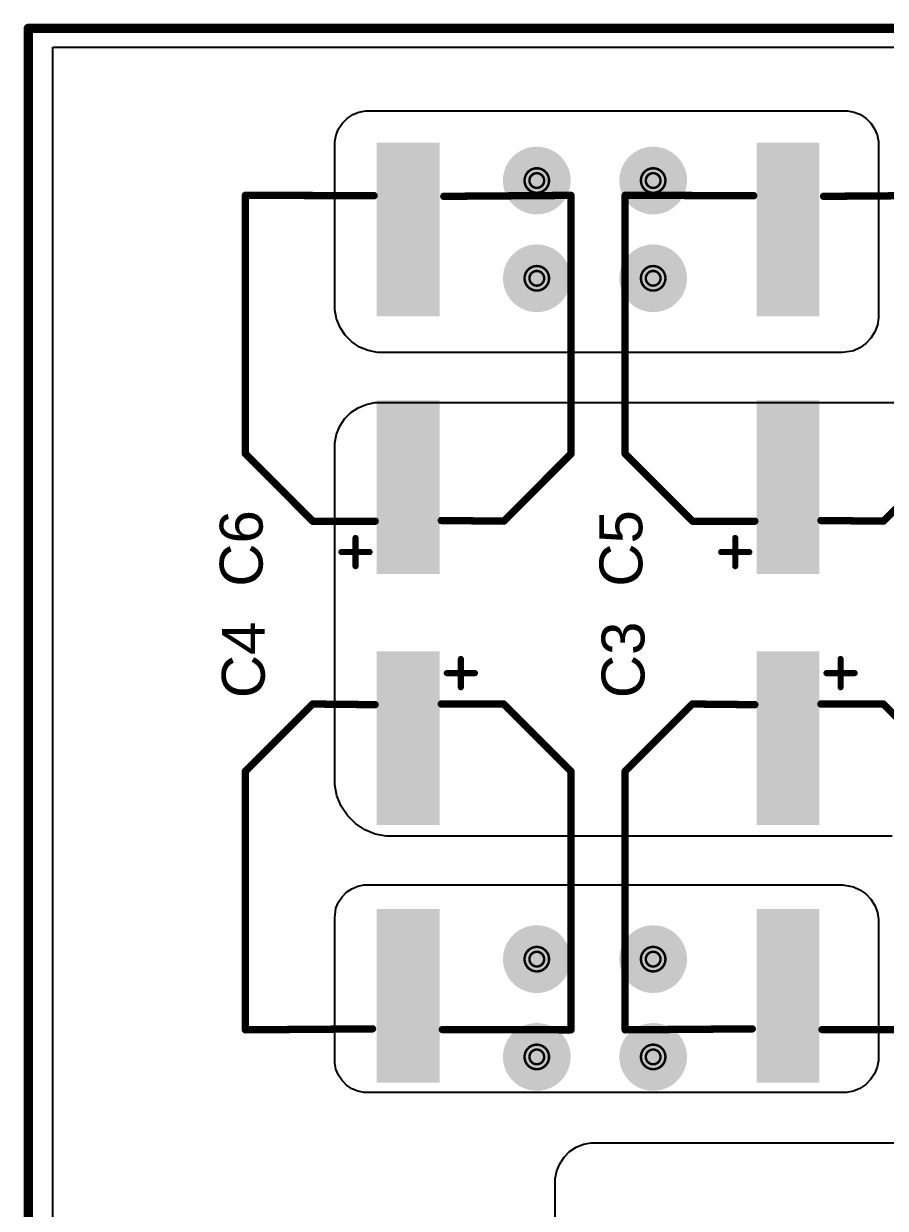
# Model space of a CAD drawing. Header units: inches. Extents: x 0 to 11.2, y -0.2 to 5.5.
# Drawn here: x 0.006 to 0.71, y 1.586 to 2.553 of the extents above; entities that cross this region are included whole.
import ezdxf

# ---------------------------------------------------------------- set-up
doc = ezdxf.new("R2010")
doc.units = ezdxf.units.IN
doc.header["$MEASUREMENT"] = 0
for name, color, linetype in [('Board Outline', 216, 'Continuous'), ('Bottom Layer', 5, 'Continuous'), ('Bottom Solder', 6, 'Continuous'), ('Drill Drawing', 1, 'Continuous'), ('Top Layer', 1, 'Continuous'), ('Top Overlay', 2, 'Continuous'), ('Top Paste', 8, 'Continuous'), ('Top Solder', 216, 'Continuous'), ('Via Holes', 16, 'Continuous')]:
    doc.layers.add(name, color=color, linetype=linetype)
doc.styles.add('Arial', font='', dxfattribs={"height": 0.2})
doc.styles.get('Arial').set_extended_font_data('Arial')

# ---------------------------------------------------------------- blocks, each defined once
blk = doc.blocks.new('EEEFK1E680P_73')
at = {"layer": 'Top Layer'}
for points in [[(-0.17402, 0.02362), (-0.03622, 0.02362), (-0.03622, -0.02362), (-0.17402, -0.02362)], [(0.03622, 0.02362), (0.17402, 0.02362), (0.17402, -0.02362), (0.03622, -0.02362)]]:
    blk.add_hatch(color=1, dxfattribs=at).paths.add_polyline_path(points)
at = {"layer": 'Top Paste'}
for points in [[(-0.17402, 0.02362), (-0.03622, 0.02362), (-0.03622, -0.02362), (-0.17402, -0.02362)], [(0.03622, 0.02362), (0.17402, 0.02362), (0.17402, -0.02362), (0.03622, -0.02362)]]:
    blk.add_hatch(color=8, dxfattribs=at).paths.add_polyline_path(points)
at = {"layer": 'Top Solder'}
for points in [[(-0.17602, 0.02562), (-0.03422, 0.02562), (-0.03422, -0.02562), (-0.17602, -0.02562)], [(0.03422, 0.02562), (0.17602, 0.02562), (0.17602, -0.02562), (0.03422, -0.02562)]]:
    blk.add_hatch(color=216, dxfattribs=at).paths.add_polyline_path(points)
at = {"layer": 'Top Overlay'}
for points in [[(-0.07795, 0.13292, 0.006, 0.006, 0), (-0.13292, 0.07795, 0.006, 0.006, 0)], [(-0.07795, 0.13292, 0.006, 0.006, 0), (0.13292, 0.13292, 0.006, 0.006, 0)], [(0.13292, 0.13292, 0.006, 0.006, 0), (0.13266, 0.02786, 0.006, 0.006, 0)], [(-0.13292, 0.07795, 0.006, 0.006, 0), (-0.13292, 0.027, 0.006, 0.006, 0)], [(-0.15812, 0.0545, 0.005, 0.005, 0), (-0.15812, 0.0315, 0.005, 0.005, 0)], [(-0.16962, 0.043, 0.005, 0.005, 0), (-0.14662, 0.043, 0.005, 0.005, 0)], [(-0.13237, -0.027, 0.006, 0.006, 0), (-0.1329, -0.078, 0.006, 0.006, 0)], [(0.13211, -0.0291, 0.006, 0.006, 0), (0.1329, -0.1329, 0.006, 0.006, 0)], [(-0.1329, -0.078, 0.006, 0.006, 0), (-0.078, -0.1329, 0.006, 0.006, 0)], [(-0.078, -0.1329, 0.006, 0.006, 0), (0.1329, -0.1329, 0.006, 0.006, 0)]]:
    blk.add_lwpolyline(points, format="xyseb", dxfattribs=at)
for points in [[(-0.07945, 0.13292, 0.003, 0.003, 1), (-0.07645, 0.13292, 0.003, 0.003, 1)], [(-0.07945, 0.13292, 0.003, 0.003, 1), (-0.07645, 0.13292, 0.003, 0.003, 1)], [(0.13142, 0.13292, 0.003, 0.003, 1), (0.13442, 0.13292, 0.003, 0.003, 1)], [(0.13142, 0.13292, 0.003, 0.003, 1), (0.13442, 0.13292, 0.003, 0.003, 1)], [(-0.13442, 0.07795, 0.003, 0.003, 1), (-0.13142, 0.07795, 0.003, 0.003, 1)], [(-0.13442, 0.07795, 0.003, 0.003, 1), (-0.13142, 0.07795, 0.003, 0.003, 1)], [(-0.15937, 0.0545, 0.0025, 0.0025, 1), (-0.15687, 0.0545, 0.0025, 0.0025, 1)], [(-0.17087, 0.043, 0.0025, 0.0025, 1), (-0.16837, 0.043, 0.0025, 0.0025, 1)], [(-0.14787, 0.043, 0.0025, 0.0025, 1), (-0.14537, 0.043, 0.0025, 0.0025, 1)], [(-0.15937, 0.0315, 0.0025, 0.0025, 1), (-0.15687, 0.0315, 0.0025, 0.0025, 1)], [(-0.13442, 0.027, 0.003, 0.003, 1), (-0.13142, 0.027, 0.003, 0.003, 1)], [(0.13116, 0.02786, 0.003, 0.003, 1), (0.13416, 0.02786, 0.003, 0.003, 1)], [(-0.13387, -0.027, 0.003, 0.003, 1), (-0.13087, -0.027, 0.003, 0.003, 1)], [(0.13061, -0.0291, 0.003, 0.003, 1), (0.13361, -0.0291, 0.003, 0.003, 1)], [(-0.1344, -0.078, 0.003, 0.003, 1), (-0.1314, -0.078, 0.003, 0.003, 1)], [(-0.1344, -0.078, 0.003, 0.003, 1), (-0.1314, -0.078, 0.003, 0.003, 1)], [(-0.0795, -0.1329, 0.003, 0.003, 1), (-0.0765, -0.1329, 0.003, 0.003, 1)], [(-0.0795, -0.1329, 0.003, 0.003, 1), (-0.0765, -0.1329, 0.003, 0.003, 1)], [(0.1314, -0.1329, 0.003, 0.003, 1), (0.1344, -0.1329, 0.003, 0.003, 1)], [(0.1314, -0.1329, 0.003, 0.003, 1), (0.1344, -0.1329, 0.003, 0.003, 1)]]:
    blk.add_lwpolyline(points, format="xyseb", close=True, dxfattribs=at)
blk = doc.blocks.new('EEEFK1E680P_74')
at = {"layer": 'Top Layer'}
for points in [[(-0.17402, 0.02362), (-0.03622, 0.02362), (-0.03622, -0.02362), (-0.17402, -0.02362)], [(0.03622, 0.02362), (0.17402, 0.02362), (0.17402, -0.02362), (0.03622, -0.02362)]]:
    blk.add_hatch(color=1, dxfattribs=at).paths.add_polyline_path(points)
at = {"layer": 'Top Paste'}
for points in [[(-0.17402, 0.02362), (-0.03622, 0.02362), (-0.03622, -0.02362), (-0.17402, -0.02362)], [(0.03622, 0.02362), (0.17402, 0.02362), (0.17402, -0.02362), (0.03622, -0.02362)]]:
    blk.add_hatch(color=8, dxfattribs=at).paths.add_polyline_path(points)
at = {"layer": 'Top Solder'}
for points in [[(-0.17602, 0.02562), (-0.03422, 0.02562), (-0.03422, -0.02562), (-0.17602, -0.02562)], [(0.03422, 0.02562), (0.17602, 0.02562), (0.17602, -0.02562), (0.03422, -0.02562)]]:
    blk.add_hatch(color=216, dxfattribs=at).paths.add_polyline_path(points)
at = {"layer": 'Top Overlay'}
for points in [[(-0.07795, 0.13292, 0.006, 0.006, 0), (-0.13292, 0.07795, 0.006, 0.006, 0)], [(-0.07795, 0.13292, 0.006, 0.006, 0), (0.13292, 0.13292, 0.006, 0.006, 0)], [(0.13292, 0.13292, 0.006, 0.006, 0), (0.13266, 0.02786, 0.006, 0.006, 0)], [(-0.13292, 0.07795, 0.006, 0.006, 0), (-0.13292, 0.027, 0.006, 0.006, 0)], [(-0.15812, 0.0545, 0.005, 0.005, 0), (-0.15812, 0.0315, 0.005, 0.005, 0)], [(-0.16962, 0.043, 0.005, 0.005, 0), (-0.14662, 0.043, 0.005, 0.005, 0)], [(-0.13237, -0.027, 0.006, 0.006, 0), (-0.1329, -0.078, 0.006, 0.006, 0)], [(0.13211, -0.0291, 0.006, 0.006, 0), (0.1329, -0.1329, 0.006, 0.006, 0)], [(-0.1329, -0.078, 0.006, 0.006, 0), (-0.078, -0.1329, 0.006, 0.006, 0)], [(-0.078, -0.1329, 0.006, 0.006, 0), (0.1329, -0.1329, 0.006, 0.006, 0)]]:
    blk.add_lwpolyline(points, format="xyseb", dxfattribs=at)
for points in [[(-0.07945, 0.13292, 0.003, 0.003, 1), (-0.07645, 0.13292, 0.003, 0.003, 1)], [(-0.07945, 0.13292, 0.003, 0.003, 1), (-0.07645, 0.13292, 0.003, 0.003, 1)], [(0.13142, 0.13292, 0.003, 0.003, 1), (0.13442, 0.13292, 0.003, 0.003, 1)], [(0.13142, 0.13292, 0.003, 0.003, 1), (0.13442, 0.13292, 0.003, 0.003, 1)], [(-0.13442, 0.07795, 0.003, 0.003, 1), (-0.13142, 0.07795, 0.003, 0.003, 1)], [(-0.13442, 0.07795, 0.003, 0.003, 1), (-0.13142, 0.07795, 0.003, 0.003, 1)], [(-0.15937, 0.0545, 0.0025, 0.0025, 1), (-0.15687, 0.0545, 0.0025, 0.0025, 1)], [(-0.17087, 0.043, 0.0025, 0.0025, 1), (-0.16837, 0.043, 0.0025, 0.0025, 1)], [(-0.14787, 0.043, 0.0025, 0.0025, 1), (-0.14537, 0.043, 0.0025, 0.0025, 1)], [(-0.15937, 0.0315, 0.0025, 0.0025, 1), (-0.15687, 0.0315, 0.0025, 0.0025, 1)], [(-0.13442, 0.027, 0.003, 0.003, 1), (-0.13142, 0.027, 0.003, 0.003, 1)], [(0.13116, 0.02786, 0.003, 0.003, 1), (0.13416, 0.02786, 0.003, 0.003, 1)], [(-0.13387, -0.027, 0.003, 0.003, 1), (-0.13087, -0.027, 0.003, 0.003, 1)], [(0.13061, -0.0291, 0.003, 0.003, 1), (0.13361, -0.0291, 0.003, 0.003, 1)], [(-0.1344, -0.078, 0.003, 0.003, 1), (-0.1314, -0.078, 0.003, 0.003, 1)], [(-0.1344, -0.078, 0.003, 0.003, 1), (-0.1314, -0.078, 0.003, 0.003, 1)], [(-0.0795, -0.1329, 0.003, 0.003, 1), (-0.0765, -0.1329, 0.003, 0.003, 1)], [(-0.0795, -0.1329, 0.003, 0.003, 1), (-0.0765, -0.1329, 0.003, 0.003, 1)], [(0.1314, -0.1329, 0.003, 0.003, 1), (0.1344, -0.1329, 0.003, 0.003, 1)], [(0.1314, -0.1329, 0.003, 0.003, 1), (0.1344, -0.1329, 0.003, 0.003, 1)]]:
    blk.add_lwpolyline(points, format="xyseb", close=True, dxfattribs=at)
blk = doc.blocks.new('EEEFK1E680P_75')
at = {"layer": 'Top Layer'}
for points in [[(-0.17402, 0.02362), (-0.03622, 0.02362), (-0.03622, -0.02362), (-0.17402, -0.02362)], [(0.03622, 0.02362), (0.17402, 0.02362), (0.17402, -0.02362), (0.03622, -0.02362)]]:
    blk.add_hatch(color=1, dxfattribs=at).paths.add_polyline_path(points)
at = {"layer": 'Top Paste'}
for points in [[(-0.17402, 0.02362), (-0.03622, 0.02362), (-0.03622, -0.02362), (-0.17402, -0.02362)], [(0.03622, 0.02362), (0.17402, 0.02362), (0.17402, -0.02362), (0.03622, -0.02362)]]:
    blk.add_hatch(color=8, dxfattribs=at).paths.add_polyline_path(points)
at = {"layer": 'Top Solder'}
for points in [[(-0.17602, 0.02562), (-0.03422, 0.02562), (-0.03422, -0.02562), (-0.17602, -0.02562)], [(0.03422, 0.02562), (0.17602, 0.02562), (0.17602, -0.02562), (0.03422, -0.02562)]]:
    blk.add_hatch(color=216, dxfattribs=at).paths.add_polyline_path(points)
at = {"layer": 'Top Overlay'}
for points in [[(-0.13292, 0.07795, 0.006, 0.006, 0), (-0.07795, 0.13292, 0.006, 0.006, 0)], [(0.13292, 0.13292, 0.006, 0.006, 0), (-0.07795, 0.13292, 0.006, 0.006, 0)], [(0.13266, 0.02786, 0.006, 0.006, 0), (0.13292, 0.13292, 0.006, 0.006, 0)], [(-0.13292, 0.027, 0.006, 0.006, 0), (-0.13292, 0.07795, 0.006, 0.006, 0)], [(-0.15812, 0.0315, 0.005, 0.005, 0), (-0.15812, 0.0545, 0.005, 0.005, 0)], [(-0.14662, 0.043, 0.005, 0.005, 0), (-0.16962, 0.043, 0.005, 0.005, 0)], [(-0.1329, -0.078, 0.006, 0.006, 0), (-0.13237, -0.027, 0.006, 0.006, 0)], [(0.1329, -0.1329, 0.006, 0.006, 0), (0.13211, -0.0291, 0.006, 0.006, 0)], [(-0.078, -0.1329, 0.006, 0.006, 0), (-0.1329, -0.078, 0.006, 0.006, 0)], [(0.1329, -0.1329, 0.006, 0.006, 0), (-0.078, -0.1329, 0.006, 0.006, 0)]]:
    blk.add_lwpolyline(points, format="xyseb", dxfattribs=at)
for points in [[(-0.07945, 0.13292, 0.003, 0.003, 1), (-0.07645, 0.13292, 0.003, 0.003, 1)], [(-0.07945, 0.13292, 0.003, 0.003, 1), (-0.07645, 0.13292, 0.003, 0.003, 1)], [(0.13142, 0.13292, 0.003, 0.003, 1), (0.13442, 0.13292, 0.003, 0.003, 1)], [(0.13142, 0.13292, 0.003, 0.003, 1), (0.13442, 0.13292, 0.003, 0.003, 1)], [(-0.13442, 0.07795, 0.003, 0.003, 1), (-0.13142, 0.07795, 0.003, 0.003, 1)], [(-0.13442, 0.07795, 0.003, 0.003, 1), (-0.13142, 0.07795, 0.003, 0.003, 1)], [(-0.15937, 0.0545, 0.0025, 0.0025, 1), (-0.15687, 0.0545, 0.0025, 0.0025, 1)], [(-0.17087, 0.043, 0.0025, 0.0025, 1), (-0.16837, 0.043, 0.0025, 0.0025, 1)], [(-0.14787, 0.043, 0.0025, 0.0025, 1), (-0.14537, 0.043, 0.0025, 0.0025, 1)], [(-0.15937, 0.0315, 0.0025, 0.0025, 1), (-0.15687, 0.0315, 0.0025, 0.0025, 1)], [(-0.13442, 0.027, 0.003, 0.003, 1), (-0.13142, 0.027, 0.003, 0.003, 1)], [(0.13116, 0.02786, 0.003, 0.003, 1), (0.13416, 0.02786, 0.003, 0.003, 1)], [(-0.13387, -0.027, 0.003, 0.003, 1), (-0.13087, -0.027, 0.003, 0.003, 1)], [(0.13061, -0.0291, 0.003, 0.003, 1), (0.13361, -0.0291, 0.003, 0.003, 1)], [(-0.1344, -0.078, 0.003, 0.003, 1), (-0.1314, -0.078, 0.003, 0.003, 1)], [(-0.1344, -0.078, 0.003, 0.003, 1), (-0.1314, -0.078, 0.003, 0.003, 1)], [(-0.0795, -0.1329, 0.003, 0.003, 1), (-0.0765, -0.1329, 0.003, 0.003, 1)], [(-0.0795, -0.1329, 0.003, 0.003, 1), (-0.0765, -0.1329, 0.003, 0.003, 1)], [(0.1314, -0.1329, 0.003, 0.003, 1), (0.1344, -0.1329, 0.003, 0.003, 1)], [(0.1314, -0.1329, 0.003, 0.003, 1), (0.1344, -0.1329, 0.003, 0.003, 1)]]:
    blk.add_lwpolyline(points, format="xyseb", close=True, dxfattribs=at)
blk = doc.blocks.new('EEEFK1E680P_76')
at = {"layer": 'Top Layer'}
for points in [[(-0.17402, 0.02362), (-0.03622, 0.02362), (-0.03622, -0.02362), (-0.17402, -0.02362)], [(0.03622, 0.02362), (0.17402, 0.02362), (0.17402, -0.02362), (0.03622, -0.02362)]]:
    blk.add_hatch(color=1, dxfattribs=at).paths.add_polyline_path(points)
at = {"layer": 'Top Paste'}
for points in [[(-0.17402, 0.02362), (-0.03622, 0.02362), (-0.03622, -0.02362), (-0.17402, -0.02362)], [(0.03622, 0.02362), (0.17402, 0.02362), (0.17402, -0.02362), (0.03622, -0.02362)]]:
    blk.add_hatch(color=8, dxfattribs=at).paths.add_polyline_path(points)
at = {"layer": 'Top Solder'}
for points in [[(-0.17602, 0.02562), (-0.03422, 0.02562), (-0.03422, -0.02562), (-0.17602, -0.02562)], [(0.03422, 0.02562), (0.17602, 0.02562), (0.17602, -0.02562), (0.03422, -0.02562)]]:
    blk.add_hatch(color=216, dxfattribs=at).paths.add_polyline_path(points)
at = {"layer": 'Top Overlay'}
for points in [[(-0.13292, 0.07795, 0.006, 0.006, 0), (-0.07795, 0.13292, 0.006, 0.006, 0)], [(0.13292, 0.13292, 0.006, 0.006, 0), (-0.07795, 0.13292, 0.006, 0.006, 0)], [(0.13266, 0.02786, 0.006, 0.006, 0), (0.13292, 0.13292, 0.006, 0.006, 0)], [(-0.13292, 0.027, 0.006, 0.006, 0), (-0.13292, 0.07795, 0.006, 0.006, 0)], [(-0.15812, 0.0315, 0.005, 0.005, 0), (-0.15812, 0.0545, 0.005, 0.005, 0)], [(-0.14662, 0.043, 0.005, 0.005, 0), (-0.16962, 0.043, 0.005, 0.005, 0)], [(-0.1329, -0.078, 0.006, 0.006, 0), (-0.13237, -0.027, 0.006, 0.006, 0)], [(0.1329, -0.1329, 0.006, 0.006, 0), (0.13211, -0.0291, 0.006, 0.006, 0)], [(-0.078, -0.1329, 0.006, 0.006, 0), (-0.1329, -0.078, 0.006, 0.006, 0)], [(0.1329, -0.1329, 0.006, 0.006, 0), (-0.078, -0.1329, 0.006, 0.006, 0)]]:
    blk.add_lwpolyline(points, format="xyseb", dxfattribs=at)
for points in [[(-0.07945, 0.13292, 0.003, 0.003, 1), (-0.07645, 0.13292, 0.003, 0.003, 1)], [(-0.07945, 0.13292, 0.003, 0.003, 1), (-0.07645, 0.13292, 0.003, 0.003, 1)], [(0.13142, 0.13292, 0.003, 0.003, 1), (0.13442, 0.13292, 0.003, 0.003, 1)], [(0.13142, 0.13292, 0.003, 0.003, 1), (0.13442, 0.13292, 0.003, 0.003, 1)], [(-0.13442, 0.07795, 0.003, 0.003, 1), (-0.13142, 0.07795, 0.003, 0.003, 1)], [(-0.13442, 0.07795, 0.003, 0.003, 1), (-0.13142, 0.07795, 0.003, 0.003, 1)], [(-0.15937, 0.0545, 0.0025, 0.0025, 1), (-0.15687, 0.0545, 0.0025, 0.0025, 1)], [(-0.17087, 0.043, 0.0025, 0.0025, 1), (-0.16837, 0.043, 0.0025, 0.0025, 1)], [(-0.14787, 0.043, 0.0025, 0.0025, 1), (-0.14537, 0.043, 0.0025, 0.0025, 1)], [(-0.15937, 0.0315, 0.0025, 0.0025, 1), (-0.15687, 0.0315, 0.0025, 0.0025, 1)], [(-0.13442, 0.027, 0.003, 0.003, 1), (-0.13142, 0.027, 0.003, 0.003, 1)], [(0.13116, 0.02786, 0.003, 0.003, 1), (0.13416, 0.02786, 0.003, 0.003, 1)], [(-0.13387, -0.027, 0.003, 0.003, 1), (-0.13087, -0.027, 0.003, 0.003, 1)], [(0.13061, -0.0291, 0.003, 0.003, 1), (0.13361, -0.0291, 0.003, 0.003, 1)], [(-0.1344, -0.078, 0.003, 0.003, 1), (-0.1314, -0.078, 0.003, 0.003, 1)], [(-0.1344, -0.078, 0.003, 0.003, 1), (-0.1314, -0.078, 0.003, 0.003, 1)], [(-0.0795, -0.1329, 0.003, 0.003, 1), (-0.0765, -0.1329, 0.003, 0.003, 1)], [(-0.0795, -0.1329, 0.003, 0.003, 1), (-0.0765, -0.1329, 0.003, 0.003, 1)], [(0.1314, -0.1329, 0.003, 0.003, 1), (0.1344, -0.1329, 0.003, 0.003, 1)], [(0.1314, -0.1329, 0.003, 0.003, 1), (0.1344, -0.1329, 0.003, 0.003, 1)]]:
    blk.add_lwpolyline(points, format="xyseb", close=True, dxfattribs=at)

msp = doc.modelspace()

# ---------------------------------------------------------------- hatches: boundary and pattern name
at = {"layer": 'Bottom Layer'}
h = msp.add_hatch(color=5, dxfattribs=at)
edge = h.paths.add_edge_path()
edge.add_arc((0.425, 2.425), 0.02362, 0, 360)
h = msp.add_hatch(color=5, dxfattribs=at)
edge = h.paths.add_edge_path()
edge.add_arc((0.52, 2.425), 0.02362, 0, 360)
h = msp.add_hatch(color=5, dxfattribs=at)
edge = h.paths.add_edge_path()
edge.add_arc((0.425, 2.34524), 0.02362, 0, 360)
h = msp.add_hatch(color=5, dxfattribs=at)
edge = h.paths.add_edge_path()
edge.add_arc((0.52, 2.34524), 0.02362, 0, 360)
h = msp.add_hatch(color=5, dxfattribs=at)
edge = h.paths.add_edge_path()
edge.add_arc((0.425, 1.78976), 0.02362, 0, 360)
h = msp.add_hatch(color=5, dxfattribs=at)
edge = h.paths.add_edge_path()
edge.add_arc((0.52, 1.78976), 0.02362, 0, 360)
h = msp.add_hatch(color=5, dxfattribs=at)
edge = h.paths.add_edge_path()
edge.add_arc((0.425, 1.71), 0.02362, 0, 360)
h = msp.add_hatch(color=5, dxfattribs=at)
edge = h.paths.add_edge_path()
edge.add_arc((0.52, 1.71), 0.02362, 0, 360)
at = {"layer": 'Bottom Solder'}
h = msp.add_hatch(color=6, dxfattribs=at)
edge = h.paths.add_edge_path()
edge.add_arc((0.425, 2.425), 0.02762, 0, 360)
h = msp.add_hatch(color=6, dxfattribs=at)
edge = h.paths.add_edge_path()
edge.add_arc((0.52, 2.425), 0.02762, 0, 360)
h = msp.add_hatch(color=6, dxfattribs=at)
edge = h.paths.add_edge_path()
edge.add_arc((0.425, 2.34524), 0.02762, 0, 360)
h = msp.add_hatch(color=6, dxfattribs=at)
edge = h.paths.add_edge_path()
edge.add_arc((0.52, 2.34524), 0.02762, 0, 360)
h = msp.add_hatch(color=6, dxfattribs=at)
edge = h.paths.add_edge_path()
edge.add_arc((0.425, 1.78976), 0.02762, 0, 360)
h = msp.add_hatch(color=6, dxfattribs=at)
edge = h.paths.add_edge_path()
edge.add_arc((0.52, 1.78976), 0.02762, 0, 360)
h = msp.add_hatch(color=6, dxfattribs=at)
edge = h.paths.add_edge_path()
edge.add_arc((0.425, 1.71), 0.02762, 0, 360)
h = msp.add_hatch(color=6, dxfattribs=at)
edge = h.paths.add_edge_path()
edge.add_arc((0.52, 1.71), 0.02762, 0, 360)
at = {"layer": 'Top Layer'}
h = msp.add_hatch(color=1, dxfattribs=at)
edge = h.paths.add_edge_path()
edge.add_arc((0.425, 2.425), 0.02362, 0, 360)
h = msp.add_hatch(color=1, dxfattribs=at)
edge = h.paths.add_edge_path()
edge.add_arc((0.52, 2.425), 0.02362, 0, 360)
h = msp.add_hatch(color=1, dxfattribs=at)
edge = h.paths.add_edge_path()
edge.add_arc((0.425, 2.34524), 0.02362, 0, 360)
h = msp.add_hatch(color=1, dxfattribs=at)
edge = h.paths.add_edge_path()
edge.add_arc((0.52, 2.34524), 0.02362, 0, 360)
h = msp.add_hatch(color=1, dxfattribs=at)
edge = h.paths.add_edge_path()
edge.add_arc((0.425, 1.78976), 0.02362, 0, 360)
h = msp.add_hatch(color=1, dxfattribs=at)
edge = h.paths.add_edge_path()
edge.add_arc((0.52, 1.78976), 0.02362, 0, 360)
h = msp.add_hatch(color=1, dxfattribs=at)
edge = h.paths.add_edge_path()
edge.add_arc((0.425, 1.71), 0.02362, 0, 360)
h = msp.add_hatch(color=1, dxfattribs=at)
edge = h.paths.add_edge_path()
edge.add_arc((0.52, 1.71), 0.02362, 0, 360)
at = {"layer": 'Top Solder'}
h = msp.add_hatch(color=216, dxfattribs=at)
edge = h.paths.add_edge_path()
edge.add_arc((0.425, 2.425), 0.02762, 0, 360)
h = msp.add_hatch(color=216, dxfattribs=at)
edge = h.paths.add_edge_path()
edge.add_arc((0.52, 2.425), 0.02762, 0, 360)
h = msp.add_hatch(color=216, dxfattribs=at)
edge = h.paths.add_edge_path()
edge.add_arc((0.425, 2.34524), 0.02762, 0, 360)
h = msp.add_hatch(color=216, dxfattribs=at)
edge = h.paths.add_edge_path()
edge.add_arc((0.52, 2.34524), 0.02762, 0, 360)
h = msp.add_hatch(color=216, dxfattribs=at)
edge = h.paths.add_edge_path()
edge.add_arc((0.425, 1.78976), 0.02762, 0, 360)
h = msp.add_hatch(color=216, dxfattribs=at)
edge = h.paths.add_edge_path()
edge.add_arc((0.52, 1.78976), 0.02762, 0, 360)
h = msp.add_hatch(color=216, dxfattribs=at)
edge = h.paths.add_edge_path()
edge.add_arc((0.425, 1.71), 0.02762, 0, 360)
h = msp.add_hatch(color=216, dxfattribs=at)
edge = h.paths.add_edge_path()
edge.add_arc((0.52, 1.71), 0.02762, 0, 360)
at = {"layer": 'Via Holes'}
h = msp.add_hatch(color=7, dxfattribs=at)
edge = h.paths.add_edge_path()
edge.add_arc((0.425, 2.425), 0.01181, 0, 360)
h = msp.add_hatch(color=7, dxfattribs=at)
edge = h.paths.add_edge_path()
edge.add_arc((0.52, 2.425), 0.01181, 0, 360)
h = msp.add_hatch(color=7, dxfattribs=at)
edge = h.paths.add_edge_path()
edge.add_arc((0.425, 2.34524), 0.01181, 0, 360)
h = msp.add_hatch(color=7, dxfattribs=at)
edge = h.paths.add_edge_path()
edge.add_arc((0.52, 2.34524), 0.01181, 0, 360)
h = msp.add_hatch(color=7, dxfattribs=at)
edge = h.paths.add_edge_path()
edge.add_arc((0.425, 1.78976), 0.01181, 0, 360)
h = msp.add_hatch(color=7, dxfattribs=at)
edge = h.paths.add_edge_path()
edge.add_arc((0.52, 1.78976), 0.01181, 0, 360)
h = msp.add_hatch(color=7, dxfattribs=at)
edge = h.paths.add_edge_path()
edge.add_arc((0.425, 1.71), 0.01181, 0, 360)
h = msp.add_hatch(color=7, dxfattribs=at)
edge = h.paths.add_edge_path()
edge.add_arc((0.52, 1.71), 0.01181, 0, 360)

# ---------------------------------------------------------------- linework, layer by layer
at = {"layer": 'Board Outline'}
for points in [[(0.00984, 2.54921, 0.0075, 0.0075, 0), (4.32087, 2.54921, 0.0075, 0.0075, 0)], [(0.00984, 0.00984, 0.0075, 0.0075, 0), (0.00984, 2.54921, 0.0075, 0.0075, 0)]]:
    msp.add_lwpolyline(points, format="xyseb", dxfattribs=at)
msp.add_lwpolyline([(0.00797, 2.54921, 0.00375, 0.00375, 1), (0.01172, 2.54921, 0.00375, 0.00375, 1)], format="xyseb", close=True, dxfattribs=at)
msp.add_lwpolyline([(0.00797, 2.54921, 0.00375, 0.00375, 1), (0.01172, 2.54921, 0.00375, 0.00375, 1)], format="xyseb", close=True, dxfattribs=at)
at = {"layer": 'Bottom Layer'}
for p, q in [((0.03, 0.66626), (0.03, 2.53392)), ((0.03, 2.53392), (1.56598, 2.53392))]:
    msp.add_line(p, q, dxfattribs=at)
at = {"layer": 'Drill Drawing'}
for points in [[(0.435, 2.425, 0.002, 0.002, 1), (0.415, 2.425, 0.002, 0.002, 1)], [(0.53, 2.425, 0.002, 0.002, 1), (0.51, 2.425, 0.002, 0.002, 1)], [(0.4145, 2.425, 0.001, 0.001, 1), (0.4155, 2.425, 0.001, 0.001, 1)], [(0.431, 2.425, 0.002, 0.002, 1), (0.419, 2.425, 0.002, 0.002, 1)], [(0.4185, 2.425, 0.001, 0.001, 1), (0.4195, 2.425, 0.001, 0.001, 1)], [(0.4305, 2.425, 0.001, 0.001, 1), (0.4315, 2.425, 0.001, 0.001, 1)], [(0.4345, 2.425, 0.001, 0.001, 1), (0.4355, 2.425, 0.001, 0.001, 1)], [(0.5095, 2.425, 0.001, 0.001, 1), (0.5105, 2.425, 0.001, 0.001, 1)], [(0.526, 2.425, 0.002, 0.002, 1), (0.514, 2.425, 0.002, 0.002, 1)], [(0.5135, 2.425, 0.001, 0.001, 1), (0.5145, 2.425, 0.001, 0.001, 1)], [(0.5255, 2.425, 0.001, 0.001, 1), (0.5265, 2.425, 0.001, 0.001, 1)], [(0.5295, 2.425, 0.001, 0.001, 1), (0.5305, 2.425, 0.001, 0.001, 1)], [(0.435, 2.34524, 0.002, 0.002, 1), (0.415, 2.34524, 0.002, 0.002, 1)], [(0.431, 2.34524, 0.002, 0.002, 1), (0.419, 2.34524, 0.002, 0.002, 1)], [(0.53, 2.34524, 0.002, 0.002, 1), (0.51, 2.34524, 0.002, 0.002, 1)], [(0.526, 2.34524, 0.002, 0.002, 1), (0.514, 2.34524, 0.002, 0.002, 1)], [(0.4145, 2.34524, 0.001, 0.001, 1), (0.4155, 2.34524, 0.001, 0.001, 1)], [(0.4185, 2.34524, 0.001, 0.001, 1), (0.4195, 2.34524, 0.001, 0.001, 1)], [(0.4305, 2.34524, 0.001, 0.001, 1), (0.4315, 2.34524, 0.001, 0.001, 1)], [(0.4345, 2.34524, 0.001, 0.001, 1), (0.4355, 2.34524, 0.001, 0.001, 1)], [(0.5095, 2.34524, 0.001, 0.001, 1), (0.5105, 2.34524, 0.001, 0.001, 1)], [(0.5135, 2.34524, 0.001, 0.001, 1), (0.5145, 2.34524, 0.001, 0.001, 1)], [(0.5255, 2.34524, 0.001, 0.001, 1), (0.5265, 2.34524, 0.001, 0.001, 1)], [(0.5295, 2.34524, 0.001, 0.001, 1), (0.5305, 2.34524, 0.001, 0.001, 1)], [(0.435, 1.78976, 0.002, 0.002, 1), (0.415, 1.78976, 0.002, 0.002, 1)], [(0.53, 1.78976, 0.002, 0.002, 1), (0.51, 1.78976, 0.002, 0.002, 1)], [(0.4145, 1.78976, 0.001, 0.001, 1), (0.4155, 1.78976, 0.001, 0.001, 1)], [(0.431, 1.78976, 0.002, 0.002, 1), (0.419, 1.78976, 0.002, 0.002, 1)], [(0.4185, 1.78976, 0.001, 0.001, 1), (0.4195, 1.78976, 0.001, 0.001, 1)], [(0.4305, 1.78976, 0.001, 0.001, 1), (0.4315, 1.78976, 0.001, 0.001, 1)], [(0.4345, 1.78976, 0.001, 0.001, 1), (0.4355, 1.78976, 0.001, 0.001, 1)], [(0.5095, 1.78976, 0.001, 0.001, 1), (0.5105, 1.78976, 0.001, 0.001, 1)], [(0.526, 1.78976, 0.002, 0.002, 1), (0.514, 1.78976, 0.002, 0.002, 1)], [(0.5135, 1.78976, 0.001, 0.001, 1), (0.5145, 1.78976, 0.001, 0.001, 1)], [(0.5255, 1.78976, 0.001, 0.001, 1), (0.5265, 1.78976, 0.001, 0.001, 1)], [(0.5295, 1.78976, 0.001, 0.001, 1), (0.5305, 1.78976, 0.001, 0.001, 1)], [(0.435, 1.71, 0.002, 0.002, 1), (0.415, 1.71, 0.002, 0.002, 1)], [(0.53, 1.71, 0.002, 0.002, 1), (0.51, 1.71, 0.002, 0.002, 1)], [(0.4145, 1.71, 0.001, 0.001, 1), (0.4155, 1.71, 0.001, 0.001, 1)], [(0.431, 1.71, 0.002, 0.002, 1), (0.419, 1.71, 0.002, 0.002, 1)], [(0.4185, 1.71, 0.001, 0.001, 1), (0.4195, 1.71, 0.001, 0.001, 1)], [(0.4305, 1.71, 0.001, 0.001, 1), (0.4315, 1.71, 0.001, 0.001, 1)], [(0.4345, 1.71, 0.001, 0.001, 1), (0.4355, 1.71, 0.001, 0.001, 1)], [(0.5095, 1.71, 0.001, 0.001, 1), (0.5105, 1.71, 0.001, 0.001, 1)], [(0.526, 1.71, 0.002, 0.002, 1), (0.514, 1.71, 0.002, 0.002, 1)], [(0.5135, 1.71, 0.001, 0.001, 1), (0.5145, 1.71, 0.001, 0.001, 1)], [(0.5255, 1.71, 0.001, 0.001, 1), (0.5265, 1.71, 0.001, 0.001, 1)], [(0.5295, 1.71, 0.001, 0.001, 1), (0.5305, 1.71, 0.001, 0.001, 1)]]:
    msp.add_lwpolyline(points, format="xyseb", close=True, dxfattribs=at)
at = {"layer": 'Top Layer'}
for p, q in [((0.26624, 2.47184), (0.27014, 2.47573)), ((0.27014, 2.47573), (0.27472, 2.47879)), ((0.27472, 2.47879), (0.2798, 2.4809)), ((0.2798, 2.4809), (0.28521, 2.48197)), ((0.28521, 2.48197), (0.67875, 2.48197)), ((0.67875, 2.48197), (0.68415, 2.4809)), ((0.68415, 2.4809), (0.68924, 2.47879)), ((0.68924, 2.47879), (0.69382, 2.47573)), ((0.69382, 2.47573), (0.69772, 2.47184)), ((0.26107, 2.46217), (0.26318, 2.46726)), ((0.26318, 2.46726), (0.26624, 2.47184)), ((0.69772, 2.47184), (0.70078, 2.46726)), ((0.70078, 2.46726), (0.70288, 2.46217)), ((0.26, 2.45677), (0.26107, 2.46217)), ((0.26, 2.45402), (0.26, 2.45677)), ((0.70288, 2.46217), (0.70396, 2.45677)), ((0.70396, 2.45677), (0.70396, 2.31594)), ((0.26002, 2.41), (0.26, 2.45402)), ((0.26002, 2.32332), (0.26002, 2.41)), ((0.26002, 2.31952), (0.26002, 2.32332)), ((0.2615, 2.31206), (0.26002, 2.31952)), ((0.26441, 2.30504), (0.2615, 2.31206)), ((0.70405, 2.31296), (0.70307, 2.30708)), ((0.70396, 2.31594), (0.70405, 2.31296)), ((0.26864, 2.29872), (0.26441, 2.30504)), ((0.70096, 2.30149), (0.6978, 2.29643)), ((0.70307, 2.30708), (0.70096, 2.30149)), ((0.27401, 2.29334), (0.26864, 2.29872)), ((0.28034, 2.28912), (0.27401, 2.29334)), ((0.69371, 2.29208), (0.68885, 2.28862)), ((0.6978, 2.29643), (0.69371, 2.29208)), ((0.28736, 2.28621), (0.28034, 2.28912)), ((0.29482, 2.28472), (0.28736, 2.28621)), ((0.29862, 2.28472), (0.29482, 2.28472)), ((0.67462, 2.28472), (0.29862, 2.28472)), ((0.68215, 2.28587), (0.67462, 2.28472)), ((0.67462, 2.28472), (0.67462, 2.28472)), ((0.68342, 2.28616), (0.68215, 2.28587)), ((0.68885, 2.28862), (0.68342, 2.28616)), ((0.27915, 2.23964), (0.28577, 2.24238)), ((0.28577, 2.24238), (0.2928, 2.24378)), ((0.2928, 2.24378), (0.29638, 2.24378)), ((0.29638, 2.24378), (0.63194, 2.24378)), ((0.63194, 2.24378), (1.01933, 2.24378)), ((0.26812, 2.23059), (0.27319, 2.23566)), ((0.27319, 2.23566), (0.27915, 2.23964)), ((0.2614, 2.21801), (0.26414, 2.22463)), ((0.26414, 2.22463), (0.26812, 2.23059)), ((0.26, 2.21098), (0.2614, 2.21801)), ((0.26, 2.2074), (0.26, 2.21098)), ((0.26, 1.93669), (0.26, 2.2074)), ((0.26, 1.93209), (0.26, 1.93669)), ((0.26179, 1.92307), (0.26, 1.93209)), ((0.26531, 1.91457), (0.26179, 1.92307)), ((0.27042, 1.90693), (0.26531, 1.91457)), ((0.27693, 1.90042), (0.27042, 1.90693)), ((0.28457, 1.89531), (0.27693, 1.90042)), ((0.29307, 1.89179), (0.28457, 1.89531)), ((0.30209, 1.89), (0.29307, 1.89179)), ((0.30669, 1.89), (0.30209, 1.89)), ((0.715, 1.89), (0.30669, 1.89)), ((0.30669, 1.89), (0.30669, 1.89)), ((0.26969, 1.84432), (0.27406, 1.84724)), ((0.27406, 1.84724), (0.27891, 1.84925)), ((0.27891, 1.84925), (0.28406, 1.85028)), ((0.28406, 1.85028), (0.28669, 1.85027)), ((0.28669, 1.85027), (0.67462, 1.85028)), ((0.67462, 1.85028), (0.67462, 1.85028)), ((0.67462, 1.85028), (0.67462, 1.85028)), ((0.67462, 1.85028), (0.68215, 1.84913)), ((0.68215, 1.84913), (0.68342, 1.84884)), ((0.68342, 1.84884), (0.68885, 1.84638)), ((0.68885, 1.84638), (0.69371, 1.84292)), ((0.26306, 1.83624), (0.26598, 1.84061)), ((0.26598, 1.84061), (0.26969, 1.84432)), ((0.69371, 1.84292), (0.6978, 1.83857)), ((0.6978, 1.83857), (0.70096, 1.83351)), ((0.26002, 1.82361), (0.26101, 1.8312)), ((0.26101, 1.8312), (0.26105, 1.83139)), ((0.26105, 1.83139), (0.26306, 1.83624)), ((0.70096, 1.83351), (0.70307, 1.82792)), ((0.70307, 1.82792), (0.70405, 1.82204)), ((0.26002, 1.70503), (0.26002, 1.82361)), ((0.26002, 1.82361), (0.26002, 1.82361)), ((0.70405, 1.82204), (0.70396, 1.81906)), ((0.70396, 1.81906), (0.70396, 1.71)), ((0.26105, 1.69987), (0.26002, 1.70503)), ((0.70286, 1.70155), (0.70068, 1.69627)), ((0.70396, 1.70715), (0.70286, 1.70155)), ((0.70396, 1.71), (0.70396, 1.71)), ((0.70396, 1.71), (0.70396, 1.70715)), ((0.26306, 1.69502), (0.26105, 1.69987)), ((0.26598, 1.69065), (0.26306, 1.69502)), ((0.69752, 1.69152), (0.69349, 1.68748)), ((0.70068, 1.69627), (0.69752, 1.69152)), ((0.26969, 1.68694), (0.26598, 1.69065)), ((0.27406, 1.68402), (0.26969, 1.68694)), ((0.27891, 1.68201), (0.27406, 1.68402)), ((0.28406, 1.68098), (0.27891, 1.68201)), ((0.68348, 1.68211), (0.67789, 1.68099)), ((0.68875, 1.6843), (0.68348, 1.68211)), ((0.69349, 1.68748), (0.68875, 1.6843)), ((0.67504, 1.68098), (0.28406, 1.68098)), ((0.67789, 1.68099), (0.67504, 1.68098)), ((0.45179, 1.63274), (0.45711, 1.6363)), ((0.45711, 1.6363), (0.46303, 1.63875)), ((0.46303, 1.63875), (0.46931, 1.64)), ((0.46931, 1.64), (0.47251, 1.64)), ((0.47251, 1.64), (0.47251, 1.64)), ((0.47251, 1.64), (0.72755, 1.64)), ((0.4437, 1.62289), (0.44726, 1.62821)), ((0.44726, 1.62821), (0.45179, 1.63274)), ((0.44, 1.61069), (0.44125, 1.61697)), ((0.44125, 1.61697), (0.4437, 1.62289)), ((0.44, 1.60749), (0.44, 1.61069)), ((0.44, 1.38), (0.44, 1.60749))]:
    msp.add_line(p, q, dxfattribs=at)

# ---------------------------------------------------------------- block references
for name, p, rotation in [('EEEFK1E680P_73', (0.32, 2.28), 90), ('EEEFK1E680P_74', (0.63, 2.28), 90), ('EEEFK1E680P_75', (0.32, 1.865), 270), ('EEEFK1E680P_76', (0.63, 1.865), 270)]:
    msp.add_blockref(name, p, dxfattribs=dict(rotation=rotation))

# ---------------------------------------------------------------- texts
at = {"layer": 'Top Overlay', "style": 'Arial'}
for s, p in [('C6', (0.20117, 2.09359)), ('C5', (0.51117, 2.09359)), ('C4', (0.20288, 2.00265)), ('C3', (0.51288, 2.00265))]:
    msp.add_text(s, height=0.035, rotation=90, dxfattribs=at).set_placement(p)

doc.saveas('drawing.dxf')
